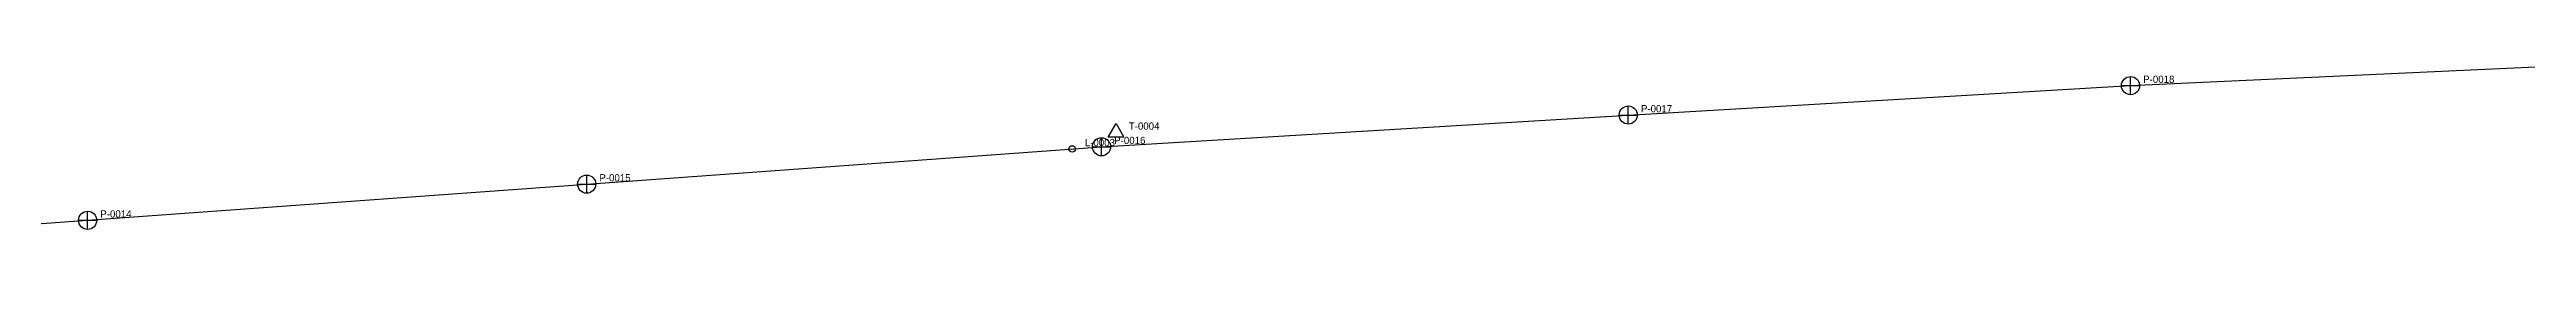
# Model space of a CAD drawing. Extents: x 287088 to 288086, y 1609570 to 1610518.
# Drawn here: x 287664.2 to 287869.4, y 1610014 to 1610030 of the extents above; entities that cross this region are included whole.
import ezdxf

# ---------------------------------------------------------------- set-up
doc = ezdxf.new("R2010")
doc.units = 0
doc.layers.get('0').update_dxf_attribs({"linetype": 'CONTINUOUS'})
for name, color, linetype in [('EL-MV_LINES', 5, 'CONTINUOUS'), ('EL-POLES', 1, 'CONTINUOUS'), ('EL-TRANSFORMERS', 30, 'CONTINUOUS')]:
    doc.layers.add(name, color=color, linetype=linetype)

# ---------------------------------------------------------------- blocks, each defined once
blk = doc.blocks.new('POLE')
for p, q in [((-0.75, 0), (0.75, 0)), ((0, -0.75), (0, 0.75))]:
    blk.add_line(p, q)
blk.add_circle((0, 0), 0.75)
blk.add_attdef('POLE_ID', (1.05, 0.225), '', height=0.6)
at = {"flags": 1}
for tag, p in [('GIS_FID', (1.05, -0.675)), ('FEEDER', (1.05, -1.575)), ('MATERIAL', (1.05, -2.475)), ('HEIGHT_M', (1.05, -3.375)), ('POLE_CLASS', (1.05, -4.275)), ('STATUS', (1.05, -5.175)), ('INSTALL_DATE', (1.05, -6.075)), ('BARANGAY', (1.05, -6.975)), ('REMARKS', (1.05, -7.875))]:
    blk.add_attdef(tag, p, '', height=0.6, dxfattribs=at)
blk = doc.blocks.new('TRANSFORMER')
blk.add_lwpolyline([(0, 0.75), (0.6495, -0.375), (-0.6495, -0.375)], close=True)
blk.add_attdef('XFMR_ID', (1.05, 0.225), '', height=0.6)
at = {"flags": 1}
for tag, p in [('GIS_FID', (1.05, -0.675)), ('POLE_REF', (1.05, -1.575)), ('KVA', (1.05, -2.475)), ('PHASE', (1.05, -3.375)), ('PRIMARY_KV', (1.05, -4.275)), ('SECONDARY_V', (1.05, -5.175)), ('BRAND', (1.05, -6.075)), ('SERIAL_NO', (1.05, -6.975)), ('STATUS', (1.05, -8.775)), ('INSTALL_DATE', (1.05, -7.875))]:
    blk.add_attdef(tag, p, '', height=0.6, dxfattribs=at)
blk = doc.blocks.new('MV_LINE_TAG')
blk.add_circle((0, 0), 0.263)
blk.add_attdef('LINE_ID', (1.05, 0.225), '', height=0.6)
at = {"flags": 1}
for tag, p in [('VOLTAGE_KV', (1.05, -2.475)), ('GIS_FID', (1.05, -0.675)), ('FEEDER', (1.05, -1.575)), ('CONDUCTOR', (1.05, -3.375)), ('PHASES', (1.05, -4.275)), ('LENGTH_M', (1.05, -5.175)), ('FROM_POLE', (1.05, -6.075)), ('TO_POLE', (1.05, -6.975))]:
    blk.add_attdef(tag, p, '', height=0.6, dxfattribs=at)

msp = doc.modelspace()

# ---------------------------------------------------------------- linework, layer by layer
at = {"layer": 'EL-MV_LINES'}
msp.add_lwpolyline([(287623.594334, 1610013.959075), (287667.364094, 1610017.10305), (287708.714745, 1610020.092057), (287751.370474, 1610023.177196), (287795.016007, 1610025.799017), (287836.631237, 1610028.228192), (287874.410655, 1610029.963498)], dxfattribs=at)

# ---------------------------------------------------------------- block references
ref = msp.add_blockref('MV_LINE_TAG', (287748.937483, 1610023.001226), dxfattribs=at)
ref.add_attrib('LINE_ID', 'L-0003', (287749.987483, 1610023.226226), dxfattribs={"height": 0.6})
at = {"layer": 'EL-POLES'}
ref = msp.add_blockref('POLE', (287836.631237, 1610028.228192), dxfattribs=at)
ref.add_attrib('POLE_ID', 'P-0018', (287837.681237, 1610028.453192), dxfattribs={"height": 0.6})
ref = msp.add_blockref('POLE', (287795.016007, 1610025.799017), dxfattribs=at)
ref.add_attrib('POLE_ID', 'P-0017', (287796.066007, 1610026.024017), dxfattribs={"height": 0.6})
ref = msp.add_blockref('POLE', (287751.370474, 1610023.177196), dxfattribs=at)
ref.add_attrib('POLE_ID', 'P-0016', (287752.420474, 1610023.402196), dxfattribs={"height": 0.6})
ref = msp.add_blockref('POLE', (287708.714745, 1610020.092057), dxfattribs=at)
ref.add_attrib('POLE_ID', 'P-0015', (287709.764745, 1610020.317057), dxfattribs={"height": 0.6})
ref = msp.add_blockref('POLE', (287667.364094, 1610017.10305), dxfattribs=at)
ref.add_attrib('POLE_ID', 'P-0014', (287668.414094, 1610017.32805), dxfattribs={"height": 0.6})
at = {"layer": 'EL-TRANSFORMERS'}
ref = msp.add_blockref('TRANSFORMER', (287752.581484, 1610024.359708), dxfattribs=at)
ref.add_attrib('XFMR_ID', 'T-0004', (287753.631484, 1610024.584708), dxfattribs={"height": 0.6})

doc.saveas('drawing.dxf')
